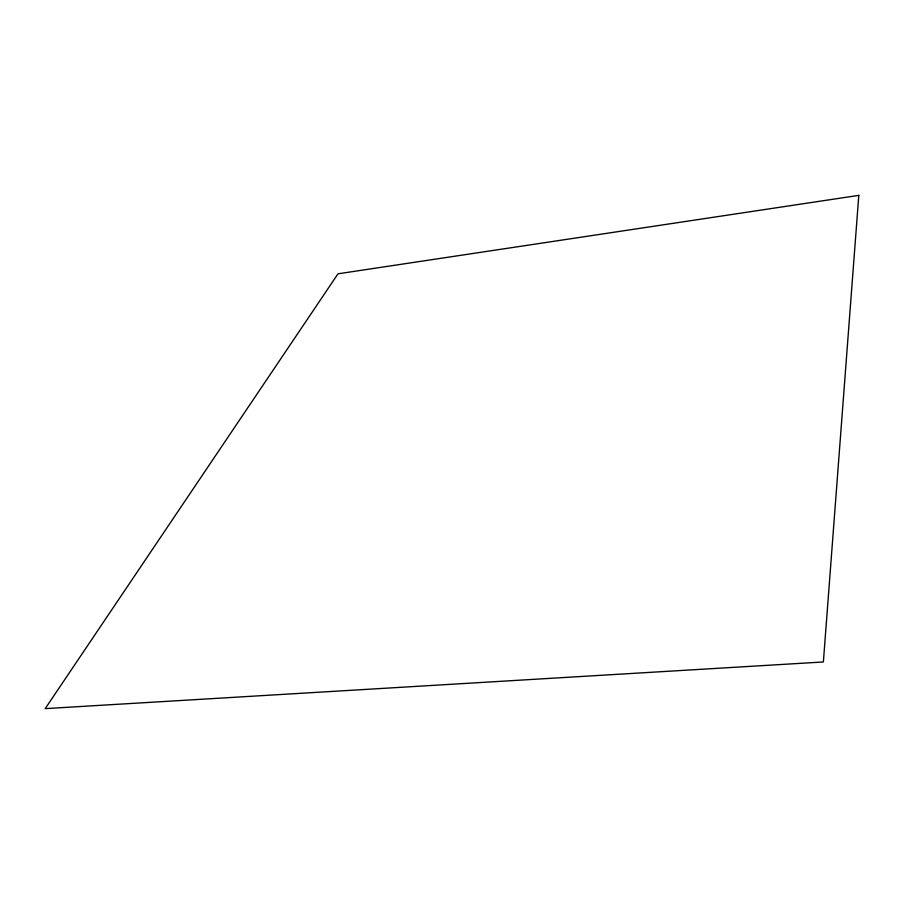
<?xml version="1.0" encoding="UTF-8"?>
<svg xmlns="http://www.w3.org/2000/svg" width="904" height="904" viewBox="0 0 904 904"><rect width="100%" height="100%" fill="white"/><g stroke="black" fill="none" stroke-linecap="round" stroke-linejoin="round"><path stroke-width="1.36" d="M858.8 195.366L823.374 661.965L45.2 708.634L337.994 273.81L858.8 195.366"/></g></svg>
